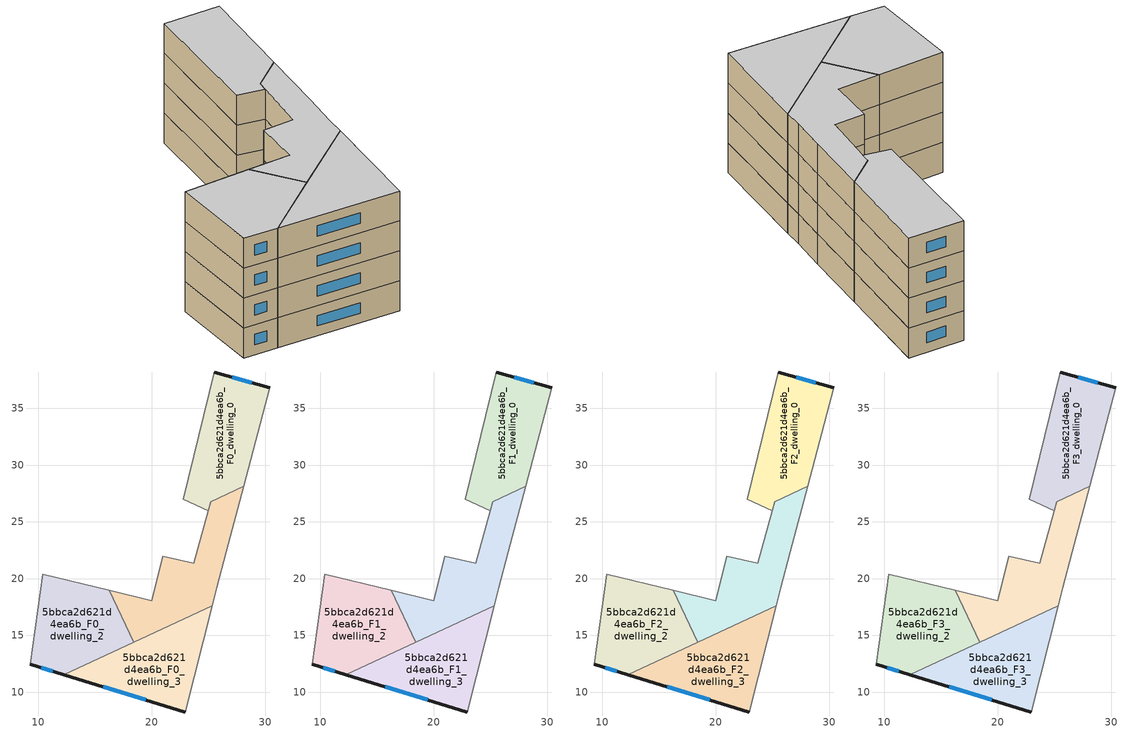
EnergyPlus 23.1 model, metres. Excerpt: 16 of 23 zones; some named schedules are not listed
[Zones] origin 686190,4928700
5bbca2d621d4ea6b_F0_dwelling_0
 floor ground (EU_floor_Construction): 30.39,36.82 28.11,28.13 25.22,26.79 25,25.98 22.79,26.99 25.51,38.2 z0
 wall outside (EU_wall_Construction): 30.39,36.82 25.51,38.2 z0:3
 wall adiabatic (EU_wall_Construction): 25.51,38.2 22.79,26.99 25,25.98 25.22,26.79 / 28.11,28.13 30.39,36.82 z0:3
 wall to 5bbca2d621d4ea6b_F0_dwelling_1 (EU_wall_Construction): 25.23,26.79 28.11,28.13 z0:3
 window (EU_Window_Construction): 28.8,37.27 27.1,37.75 z0.98:2.02
5bbca2d621d4ea6b_F0_dwelling_1
 floor ground (EU_floor_Construction): 28.11,28.13 26.59,22.35 25.73,19.2 25.32,17.6 18.41,14.4 16.29,18.97 20.03,18.07 20.96,21.99 23.71,21.38 24.99,25.97 25.23,26.79 z0
 wall adiabatic (EU_wall_Construction): 24.99,25.97 23.71,21.38 20.96,21.99 20.03,18.07 16.29,18.97 / 25.23,26.79 25,25.98 / 25.32,17.6 25.73,19.2 26.59,22.35 28.11,28.13 z0:3
 wall to 5bbca2d621d4ea6b_F0_dwelling_2 (EU_wall_Construction): 16.29,18.97 18.41,14.4 z0:3
 wall to 5bbca2d621d4ea6b_F0_dwelling_3 (EU_wall_Construction): 18.41,14.4 25.32,17.6 z0:3
5bbca2d621d4ea6b_F0_dwelling_2
 floor ground (EU_floor_Construction): 16.29,18.97 18.41,14.4 12.27,11.55 9.33,12.45 10.42,20.39 z0
 wall outside (EU_wall_Construction): 9.33,12.45 12.27,11.55 z0:3
 wall adiabatic (EU_wall_Construction): 16.29,18.97 10.42,20.39 9.33,12.45 z0:3
 wall to 5bbca2d621d4ea6b_F0_dwelling_3 (EU_wall_Construction): 12.27,11.55 18.41,14.4 z0:3
 window (EU_Window_Construction): 10.29,12.16 11.32,11.84 z0.98:2.02
5bbca2d621d4ea6b_F0_dwelling_3
 floor ground (EU_floor_Construction): 25.32,17.6 22.95,8.26 12.27,11.55 z0
 wall outside (EU_wall_Construction): 12.27,11.55 22.95,8.26 z0:3
 wall adiabatic (EU_wall_Construction): 22.95,8.26 25.32,17.6 z0:3
 window (EU_Window_Construction): 15.75,10.48 19.48,9.33 z0.98:2.02
5bbca2d621d4ea6b_F1_dwelling_0
 floor to 5bbca2d621d4ea6b_F0_dwelling_0 (EU_floor_Construction): 30.39,36.82 28.11,28.13 25.23,26.79 25,25.98 22.79,26.99 25.51,38.2 z3
 wall outside (EU_wall_Construction): 30.39,36.82 25.51,38.2 z3:6
 wall adiabatic (EU_wall_Construction): 25.51,38.2 22.79,26.99 25,25.98 25.22,26.79 / 28.11,28.13 30.39,36.82 z3:6
 wall to 5bbca2d621d4ea6b_F1_dwelling_1 (EU_wall_Construction): 25.23,26.79 28.11,28.13 z3:6
 window (EU_Window_Construction): 28.8,37.27 27.1,37.75 z3.98:5.02
5bbca2d621d4ea6b_F1_dwelling_1
 floor to 5bbca2d621d4ea6b_F0_dwelling_1 (EU_floor_Construction): 28.11,28.13 26.59,22.35 25.73,19.2 25.32,17.6 18.41,14.4 16.29,18.97 20.03,18.07 20.96,21.99 23.71,21.38 24.99,25.97 25.23,26.79 z3
 wall adiabatic (EU_wall_Construction): 24.99,25.97 23.71,21.38 20.96,21.99 20.03,18.07 16.29,18.97 / 25.23,26.79 25,25.98 / 25.32,17.6 25.73,19.2 26.59,22.35 28.11,28.13 z3:6
 wall to 5bbca2d621d4ea6b_F1_dwelling_2 (EU_wall_Construction): 16.29,18.97 18.41,14.4 z3:6
 wall to 5bbca2d621d4ea6b_F1_dwelling_3 (EU_wall_Construction): 18.41,14.4 25.32,17.6 z3:6
5bbca2d621d4ea6b_F1_dwelling_2
 floor to 5bbca2d621d4ea6b_F0_dwelling_2 (EU_floor_Construction): 16.29,18.97 18.41,14.4 12.27,11.55 9.33,12.45 10.42,20.39 z3
 wall outside (EU_wall_Construction): 9.33,12.45 12.27,11.55 z3:6
 wall adiabatic (EU_wall_Construction): 16.29,18.97 10.42,20.39 9.33,12.45 z3:6
 wall to 5bbca2d621d4ea6b_F1_dwelling_3 (EU_wall_Construction): 12.27,11.55 18.41,14.4 z3:6
 window (EU_Window_Construction): 10.29,12.16 11.32,11.84 z3.98:5.02
5bbca2d621d4ea6b_F1_dwelling_3
 floor to 5bbca2d621d4ea6b_F0_dwelling_3 (EU_floor_Construction): 25.32,17.6 22.95,8.26 12.27,11.55 z3
 wall outside (EU_wall_Construction): 12.27,11.55 22.95,8.26 z3:6
 wall adiabatic (EU_wall_Construction): 22.95,8.26 25.32,17.6 z3:6
 window (EU_Window_Construction): 15.75,10.48 19.48,9.33 z3.98:5.02
5bbca2d621d4ea6b_F2_dwelling_0
 floor to 5bbca2d621d4ea6b_F1_dwelling_0 (EU_floor_Construction): 30.39,36.82 28.11,28.13 25.23,26.79 25,25.98 22.79,26.99 25.51,38.2 z6
 wall outside (EU_wall_Construction): 30.39,36.82 25.51,38.2 z6:9
 wall adiabatic (EU_wall_Construction): 25.51,38.2 22.79,26.99 25,25.98 25.22,26.79 / 28.11,28.13 30.39,36.82 z6:9
 wall to 5bbca2d621d4ea6b_F2_dwelling_1 (EU_wall_Construction): 25.23,26.79 28.11,28.13 z6:9
 window (EU_Window_Construction): 28.8,37.27 27.1,37.75 z6.98:8.02
5bbca2d621d4ea6b_F2_dwelling_1
 floor to 5bbca2d621d4ea6b_F1_dwelling_1 (EU_floor_Construction): 28.11,28.13 26.59,22.35 25.73,19.2 25.32,17.6 18.41,14.4 16.29,18.97 20.03,18.07 20.96,21.99 23.71,21.38 24.99,25.97 25.23,26.79 z6
 wall adiabatic (EU_wall_Construction): 24.99,25.97 23.71,21.38 20.96,21.99 20.03,18.07 16.29,18.97 / 25.23,26.79 25,25.98 / 25.32,17.6 25.73,19.2 26.59,22.35 28.11,28.13 z6:9
 wall to 5bbca2d621d4ea6b_F2_dwelling_2 (EU_wall_Construction): 16.29,18.97 18.41,14.4 z6:9
 wall to 5bbca2d621d4ea6b_F2_dwelling_3 (EU_wall_Construction): 18.41,14.4 25.32,17.6 z6:9
5bbca2d621d4ea6b_F2_dwelling_2
 floor to 5bbca2d621d4ea6b_F1_dwelling_2 (EU_floor_Construction): 16.29,18.97 18.41,14.4 12.27,11.55 9.33,12.45 10.42,20.39 z6
 wall outside (EU_wall_Construction): 9.33,12.45 12.27,11.55 z6:9
 wall adiabatic (EU_wall_Construction): 16.29,18.97 10.42,20.39 9.33,12.45 z6:9
 wall to 5bbca2d621d4ea6b_F2_dwelling_3 (EU_wall_Construction): 12.27,11.55 18.41,14.4 z6:9
 window (EU_Window_Construction): 10.29,12.16 11.32,11.84 z6.98:8.02
5bbca2d621d4ea6b_F2_dwelling_3
 floor to 5bbca2d621d4ea6b_F1_dwelling_3 (EU_floor_Construction): 25.32,17.6 22.95,8.26 12.27,11.55 z6
 wall outside (EU_wall_Construction): 12.27,11.55 22.95,8.26 z6:9
 wall adiabatic (EU_wall_Construction): 22.95,8.26 25.32,17.6 z6:9
 window (EU_Window_Construction): 15.75,10.48 19.48,9.33 z6.98:8.02
5bbca2d621d4ea6b_F3_dwelling_0
 floor to 5bbca2d621d4ea6b_F2_dwelling_0 (EU_floor_Construction): 30.39,36.82 28.11,28.13 25.23,26.79 25,25.98 22.79,26.99 25.51,38.2 z9
 wall outside (EU_wall_Construction): 30.39,36.82 25.51,38.2 z9:12
 wall adiabatic (EU_wall_Construction): 25.51,38.2 22.79,26.99 25,25.98 25.22,26.79 / 28.11,28.13 30.39,36.82 z9:12
 wall to 5bbca2d621d4ea6b_F3_dwelling_1 (EU_wall_Construction): 25.23,26.79 28.11,28.13 z9:12
 window (EU_Window_Construction): 28.8,37.27 27.1,37.75 z9.98:11.02
 ceiling to 5bbca2d621d4ea6b_F4_dwelling_0 (EU_floor_Construction): 28.11,28.13 30.39,36.82 25.51,38.2 22.79,26.99 25,25.98 25.23,26.79 z12
5bbca2d621d4ea6b_F3_dwelling_1
 floor to 5bbca2d621d4ea6b_F2_dwelling_1 (EU_floor_Construction): 28.11,28.13 26.59,22.35 25.73,19.2 25.32,17.6 18.41,14.4 16.29,18.97 20.03,18.07 20.96,21.99 23.71,21.38 24.99,25.97 25.23,26.79 z9
 wall adiabatic (EU_wall_Construction): 24.99,25.97 23.71,21.38 20.96,21.99 20.03,18.07 16.29,18.97 / 25.23,26.79 25,25.98 / 25.32,17.6 25.73,19.2 26.59,22.35 28.11,28.13 z9:12
 wall to 5bbca2d621d4ea6b_F3_dwelling_2 (EU_wall_Construction): 16.29,18.97 18.41,14.4 z9:12
 wall to 5bbca2d621d4ea6b_F3_dwelling_3 (EU_wall_Construction): 18.41,14.4 25.32,17.6 z9:12
 ceiling to 5bbca2d621d4ea6b_F4_dwelling_1 (EU_floor_Construction): 25.32,17.6 25.73,19.2 26.59,22.35 28.11,28.13 25.23,26.79 24.99,25.97 23.71,21.38 20.96,21.99 20.03,18.07 16.29,18.97 18.41,14.4 z12
5bbca2d621d4ea6b_F3_dwelling_2
 floor to 5bbca2d621d4ea6b_F2_dwelling_2 (EU_floor_Construction): 16.29,18.97 18.41,14.4 12.27,11.55 9.33,12.45 10.42,20.39 z9
 wall outside (EU_wall_Construction): 9.33,12.45 12.27,11.55 z9:12
 wall adiabatic (EU_wall_Construction): 16.29,18.97 10.42,20.39 9.33,12.45 z9:12
 wall to 5bbca2d621d4ea6b_F3_dwelling_3 (EU_wall_Construction): 12.27,11.55 18.41,14.4 z9:12
 window (EU_Window_Construction): 10.29,12.16 11.32,11.84 z9.98:11.02
 ceiling to 5bbca2d621d4ea6b_F4_dwelling_2 (EU_floor_Construction): 18.41,14.4 16.29,18.97 10.42,20.39 9.33,12.45 12.27,11.55 z12
5bbca2d621d4ea6b_F3_dwelling_3
 floor to 5bbca2d621d4ea6b_F2_dwelling_3 (EU_floor_Construction): 25.32,17.6 22.95,8.26 12.27,11.55 z9
 wall outside (EU_wall_Construction): 12.27,11.55 22.95,8.26 z9:12
 wall adiabatic (EU_wall_Construction): 22.95,8.26 25.32,17.6 z9:12
 window (EU_Window_Construction): 15.75,10.48 19.48,9.33 z9.98:11.02
 ceiling to 5bbca2d621d4ea6b_F4_dwelling_3 (EU_floor_Construction): 22.95,8.26 25.32,17.6 12.27,11.55 z12
[Building]
EU S2 Campaign: North Axis=0; Terrain=City; Solar Distribution=FullExterior
[Site:Location]
Bologna: Latitude=44.5; Longitude=11.25; Time Zone=1; Elevation=37
[SizingPeriod:WeatherFileDays]
AnnualSizingPeriod: Begin Month=1; Begin Day of Month=1; End Month=12; End Day of Month=31; Day of Week for Start Day=Monday; Use Weather File Daylight Saving Period=No; Use Weather File Rain and Snow Indicators=No
[MATERIAL]
EU_InternalMass_Material: Roughness=MediumRough; Thickness=0.1; Conductivity=1; Density=1800; Specific Heat=900; Thermal Absorptance=0.9; Solar Absorptance=0.7; Visible Absorptance=0.7
[MATERIAL:NOMASS] Roughness=MediumRough; Thermal Absorptance=0.9; Solar Absorptance=0.7; Visible Absorptance=0.7
Name | Thermal Resistance
EU_wall_NoMass | 0.905828
EU_floor_NoMass | 0.67114
[WINDOWMATERIAL:SIMPLEGLAZINGSYSTEM]
EU_Window_SimpleGlazing: UFactor=4.52486; Solar Heat Gain Coefficient=0.85; Visible Transmittance=0.85
[CONSTRUCTION]
EU_wall_Construction: EU_wall_NoMass
EU_floor_Construction: EU_floor_NoMass
EU_Window_Construction: EU_Window_SimpleGlazing
EU_InternalMass_Construction: EU_InternalMass_Material
[ZONE] Type=1; Multiplier=1; Ceiling Height=autocalculate; Floor Area=autocalculate; Part of Total Floor Area=Yes
Name | Volume
5bbca2d621d4ea6b_F0_dwelling_0; 5bbca2d621d4ea6b_F1_dwelling_0; 5bbca2d621d4ea6b_F2_dwelling_0; 5bbca2d621d4ea6b_F3_dwelling_0 | 161.968
5bbca2d621d4ea6b_F0_dwelling_1; 5bbca2d621d4ea6b_F1_dwelling_1; 5bbca2d621d4ea6b_F2_dwelling_1; 5bbca2d621d4ea6b_F3_dwelling_1 | 160.611
5bbca2d621d4ea6b_F0_dwelling_2; 5bbca2d621d4ea6b_F1_dwelling_2; 5bbca2d621d4ea6b_F2_dwelling_2; 5bbca2d621d4ea6b_F3_dwelling_2 | 161.677
5bbca2d621d4ea6b_F0_dwelling_3; 5bbca2d621d4ea6b_F1_dwelling_3; 5bbca2d621d4ea6b_F2_dwelling_3; 5bbca2d621d4ea6b_F3_dwelling_3 | 161.417
[INTERNALMASS] Construction=EU_InternalMass_Construction
Name | Zone or ZoneList | Surface Area
5bbca2d621d4ea6b_F0_dwelling_0_EU_InternalMass | 5bbca2d621d4ea6b_F0_dwelling_0 | 53.989
5bbca2d621d4ea6b_F0_dwelling_1_EU_InternalMass | 5bbca2d621d4ea6b_F0_dwelling_1 | 53.5436
5bbca2d621d4ea6b_F0_dwelling_2_EU_InternalMass | 5bbca2d621d4ea6b_F0_dwelling_2 | 53.8925
5bbca2d621d4ea6b_F0_dwelling_3_EU_InternalMass | 5bbca2d621d4ea6b_F0_dwelling_3 | 53.8056
5bbca2d621d4ea6b_F1_dwelling_0_EU_InternalMass | 5bbca2d621d4ea6b_F1_dwelling_0 | 53.989
5bbca2d621d4ea6b_F1_dwelling_1_EU_InternalMass | 5bbca2d621d4ea6b_F1_dwelling_1 | 53.5436
5bbca2d621d4ea6b_F1_dwelling_2_EU_InternalMass | 5bbca2d621d4ea6b_F1_dwelling_2 | 53.8925
5bbca2d621d4ea6b_F1_dwelling_3_EU_InternalMass | 5bbca2d621d4ea6b_F1_dwelling_3 | 53.8056
5bbca2d621d4ea6b_F2_dwelling_0_EU_InternalMass | 5bbca2d621d4ea6b_F2_dwelling_0 | 53.989
5bbca2d621d4ea6b_F2_dwelling_1_EU_InternalMass | 5bbca2d621d4ea6b_F2_dwelling_1 | 53.5436
5bbca2d621d4ea6b_F2_dwelling_2_EU_InternalMass | 5bbca2d621d4ea6b_F2_dwelling_2 | 53.8925
5bbca2d621d4ea6b_F2_dwelling_3_EU_InternalMass | 5bbca2d621d4ea6b_F2_dwelling_3 | 53.8056
5bbca2d621d4ea6b_F3_dwelling_0_EU_InternalMass | 5bbca2d621d4ea6b_F3_dwelling_0 | 53.989
5bbca2d621d4ea6b_F3_dwelling_1_EU_InternalMass | 5bbca2d621d4ea6b_F3_dwelling_1 | 53.5436
5bbca2d621d4ea6b_F3_dwelling_2_EU_InternalMass | 5bbca2d621d4ea6b_F3_dwelling_2 | 53.8925
5bbca2d621d4ea6b_F3_dwelling_3_EU_InternalMass | 5bbca2d621d4ea6b_F3_dwelling_3 | 53.8056
[OTHEREQUIPMENT] Fuel Type=Electricity; Design Level Calculation Method=Watts/Area; Power per Zone Floor Area=1; Fraction Latent=0; Fraction Radiant=0; Fraction Lost=0; Carbon Dioxide Generation Rate=0; EndUse Subcategory=EU_Step8_InternalGains
Name | Zone or ZoneList or Space or SpaceList | Schedule
EU_Step8_InternalGain_5bbca2d621d4ea6b_F0_dwelling_0_f000 | 5bbca2d621d4ea6b_F0_dwelling_0 | EU_Step8_GainSchedule_5bbca2d621d4ea6b_F0_dwelling_0_f000
EU_Step8_InternalGain_5bbca2d621d4ea6b_F0_dwelling_1_f000 | 5bbca2d621d4ea6b_F0_dwelling_1 | EU_Step8_GainSchedule_5bbca2d621d4ea6b_F0_dwelling_1_f000
EU_Step8_InternalGain_5bbca2d621d4ea6b_F0_dwelling_2_f000 | 5bbca2d621d4ea6b_F0_dwelling_2 | EU_Step8_GainSchedule_5bbca2d621d4ea6b_F0_dwelling_2_f000
EU_Step8_InternalGain_5bbca2d621d4ea6b_F0_dwelling_3_f000 | 5bbca2d621d4ea6b_F0_dwelling_3 | EU_Step8_GainSchedule_5bbca2d621d4ea6b_F0_dwelling_3_f000
EU_Step8_InternalGain_5bbca2d621d4ea6b_F1_dwelling_0_f000 | 5bbca2d621d4ea6b_F1_dwelling_0 | EU_Step8_GainSchedule_5bbca2d621d4ea6b_F1_dwelling_0_f000
EU_Step8_InternalGain_5bbca2d621d4ea6b_F1_dwelling_1_f000 | 5bbca2d621d4ea6b_F1_dwelling_1 | EU_Step8_GainSchedule_5bbca2d621d4ea6b_F1_dwelling_1_f000
EU_Step8_InternalGain_5bbca2d621d4ea6b_F1_dwelling_2_f000 | 5bbca2d621d4ea6b_F1_dwelling_2 | EU_Step8_GainSchedule_5bbca2d621d4ea6b_F1_dwelling_2_f000
EU_Step8_InternalGain_5bbca2d621d4ea6b_F1_dwelling_3_f000 | 5bbca2d621d4ea6b_F1_dwelling_3 | EU_Step8_GainSchedule_5bbca2d621d4ea6b_F1_dwelling_3_f000
EU_Step8_InternalGain_5bbca2d621d4ea6b_F2_dwelling_0_f000 | 5bbca2d621d4ea6b_F2_dwelling_0 | EU_Step8_GainSchedule_5bbca2d621d4ea6b_F2_dwelling_0_f000
EU_Step8_InternalGain_5bbca2d621d4ea6b_F2_dwelling_1_f000 | 5bbca2d621d4ea6b_F2_dwelling_1 | EU_Step8_GainSchedule_5bbca2d621d4ea6b_F2_dwelling_1_f000
EU_Step8_InternalGain_5bbca2d621d4ea6b_F2_dwelling_2_f000 | 5bbca2d621d4ea6b_F2_dwelling_2 | EU_Step8_GainSchedule_5bbca2d621d4ea6b_F2_dwelling_2_f000
EU_Step8_InternalGain_5bbca2d621d4ea6b_F2_dwelling_3_f000 | 5bbca2d621d4ea6b_F2_dwelling_3 | EU_Step8_GainSchedule_5bbca2d621d4ea6b_F2_dwelling_3_f000
EU_Step8_InternalGain_5bbca2d621d4ea6b_F3_dwelling_0_f000 | 5bbca2d621d4ea6b_F3_dwelling_0 | EU_Step8_GainSchedule_5bbca2d621d4ea6b_F3_dwelling_0_f000
EU_Step8_InternalGain_5bbca2d621d4ea6b_F3_dwelling_1_f000 | 5bbca2d621d4ea6b_F3_dwelling_1 | EU_Step8_GainSchedule_5bbca2d621d4ea6b_F3_dwelling_1_f000
EU_Step8_InternalGain_5bbca2d621d4ea6b_F3_dwelling_2_f000 | 5bbca2d621d4ea6b_F3_dwelling_2 | EU_Step8_GainSchedule_5bbca2d621d4ea6b_F3_dwelling_2_f000
EU_Step8_InternalGain_5bbca2d621d4ea6b_F3_dwelling_3_f000 | 5bbca2d621d4ea6b_F3_dwelling_3 | EU_Step8_GainSchedule_5bbca2d621d4ea6b_F3_dwelling_3_f000
[ZONEVENTILATION:DESIGNFLOWRATE] Schedule=EU_AlwaysOn; Design Flow Rate Calculation Method=AirChanges/Hour; Air Changes per Hour=0.73129; Ventilation Type=Natural; Fan Pressure Rise=0; Fan Total Efficiency=1; Constant Term Coefficient=1; Temperature Term Coefficient=0; Velocity Term Coefficient=0; Velocity Squared Term Coefficient=0; Minimum Indoor Temperature=-100; Maximum Indoor Temperature=100; Delta Temperature=-100; Minimum Outdoor Temperature=-100; Maximum Outdoor Temperature=100; Maximum Wind Speed=40
Name | Zone or ZoneList or Space or SpaceList
EU_ConstantAir_5bbca2d621d4ea6b_F0_dwelling_0 | 5bbca2d621d4ea6b_F0_dwelling_0
EU_ConstantAir_5bbca2d621d4ea6b_F0_dwelling_1 | 5bbca2d621d4ea6b_F0_dwelling_1
EU_ConstantAir_5bbca2d621d4ea6b_F0_dwelling_2 | 5bbca2d621d4ea6b_F0_dwelling_2
EU_ConstantAir_5bbca2d621d4ea6b_F0_dwelling_3 | 5bbca2d621d4ea6b_F0_dwelling_3
EU_ConstantAir_5bbca2d621d4ea6b_F1_dwelling_0 | 5bbca2d621d4ea6b_F1_dwelling_0
EU_ConstantAir_5bbca2d621d4ea6b_F1_dwelling_1 | 5bbca2d621d4ea6b_F1_dwelling_1
EU_ConstantAir_5bbca2d621d4ea6b_F1_dwelling_2 | 5bbca2d621d4ea6b_F1_dwelling_2
EU_ConstantAir_5bbca2d621d4ea6b_F1_dwelling_3 | 5bbca2d621d4ea6b_F1_dwelling_3
EU_ConstantAir_5bbca2d621d4ea6b_F2_dwelling_0 | 5bbca2d621d4ea6b_F2_dwelling_0
EU_ConstantAir_5bbca2d621d4ea6b_F2_dwelling_1 | 5bbca2d621d4ea6b_F2_dwelling_1
EU_ConstantAir_5bbca2d621d4ea6b_F2_dwelling_2 | 5bbca2d621d4ea6b_F2_dwelling_2
EU_ConstantAir_5bbca2d621d4ea6b_F2_dwelling_3 | 5bbca2d621d4ea6b_F2_dwelling_3
EU_ConstantAir_5bbca2d621d4ea6b_F3_dwelling_0 | 5bbca2d621d4ea6b_F3_dwelling_0
EU_ConstantAir_5bbca2d621d4ea6b_F3_dwelling_1 | 5bbca2d621d4ea6b_F3_dwelling_1
EU_ConstantAir_5bbca2d621d4ea6b_F3_dwelling_2 | 5bbca2d621d4ea6b_F3_dwelling_2
EU_ConstantAir_5bbca2d621d4ea6b_F3_dwelling_3 | 5bbca2d621d4ea6b_F3_dwelling_3
[HVACTEMPLATE:THERMOSTAT] Constant Heating Setpoint=20; Constant Cooling Setpoint=50
EU_HeatOnly_5bbca2d621d4ea6b_F0_dwelling_0; EU_HeatOnly_5bbca2d621d4ea6b_F0_dwelling_1; EU_HeatOnly_5bbca2d621d4ea6b_F0_dwelling_2; EU_HeatOnly_5bbca2d621d4ea6b_F0_dwelling_3; EU_HeatOnly_5bbca2d621d4ea6b_F1_dwelling_0; EU_HeatOnly_5bbca2d621d4ea6b_F1_dwelling_1; EU_HeatOnly_5bbca2d621d4ea6b_F1_dwelling_2; EU_HeatOnly_5bbca2d621d4ea6b_F1_dwelling_3; EU_HeatOnly_5bbca2d621d4ea6b_F2_dwelling_0; EU_HeatOnly_5bbca2d621d4ea6b_F2_dwelling_1; EU_HeatOnly_5bbca2d621d4ea6b_F2_dwelling_2; EU_HeatOnly_5bbca2d621d4ea6b_F2_dwelling_3; EU_HeatOnly_5bbca2d621d4ea6b_F3_dwelling_0; EU_HeatOnly_5bbca2d621d4ea6b_F3_dwelling_1; EU_HeatOnly_5bbca2d621d4ea6b_F3_dwelling_2; EU_HeatOnly_5bbca2d621d4ea6b_F3_dwelling_3; EU_HeatOnly_5bbca2d621d4ea6b_F4_dwelling_0; EU_HeatOnly_5bbca2d621d4ea6b_F4_dwelling_1; EU_HeatOnly_5bbca2d621d4ea6b_F4_dwelling_2; EU_HeatOnly_5bbca2d621d4ea6b_F4_dwelling_3; EU_HeatOnly_5bbca2d621d4ea6b_F5_dwelling_0; EU_HeatOnly_5bbca2d621d4ea6b_F5_dwelling_1; EU_HeatOnly_5bbca2d621d4ea6b_F5_dwelling_2
[HVACTEMPLATE:ZONE:IDEALLOADSAIRSYSTEM] System Availability Schedule=EU_AlwaysOn; Maximum Heating Supply Air Temperature=50; Minimum Cooling Supply Air Temperature=13; Maximum Heating Supply Air Humidity Ratio=0.0156; Minimum Cooling Supply Air Humidity Ratio=0.0077; Heating Limit=NoLimit; Cooling Limit=NoLimit; Heating Availability Schedule=EU_AlwaysOn; Cooling Availability Schedule=EU_CoolingOff; Dehumidification Control Type=ConstantSensibleHeatRatio; Cooling Sensible Heat Ratio=0.7; Dehumidification Setpoint=60; Humidification Control Type=None; Humidification Setpoint=30; Outdoor Air Method=None; Outdoor Air Flow Rate per Person=0.00944; Outdoor Air Flow Rate per Zone Floor Area=0; Outdoor Air Flow Rate per Zone=0; Demand Controlled Ventilation Type=None; Outdoor Air Economizer Type=NoEconomizer; Heat Recovery Type=None; Sensible Heat Recovery Effectiveness=0.7; Latent Heat Recovery Effectiveness=0.65
Name | Template Thermostat
5bbca2d621d4ea6b_F0_dwelling_0 | EU_HeatOnly_5bbca2d621d4ea6b_F0_dwelling_0
5bbca2d621d4ea6b_F0_dwelling_1 | EU_HeatOnly_5bbca2d621d4ea6b_F0_dwelling_1
5bbca2d621d4ea6b_F0_dwelling_2 | EU_HeatOnly_5bbca2d621d4ea6b_F0_dwelling_2
5bbca2d621d4ea6b_F0_dwelling_3 | EU_HeatOnly_5bbca2d621d4ea6b_F0_dwelling_3
5bbca2d621d4ea6b_F1_dwelling_0 | EU_HeatOnly_5bbca2d621d4ea6b_F1_dwelling_0
5bbca2d621d4ea6b_F1_dwelling_1 | EU_HeatOnly_5bbca2d621d4ea6b_F1_dwelling_1
5bbca2d621d4ea6b_F1_dwelling_2 | EU_HeatOnly_5bbca2d621d4ea6b_F1_dwelling_2
